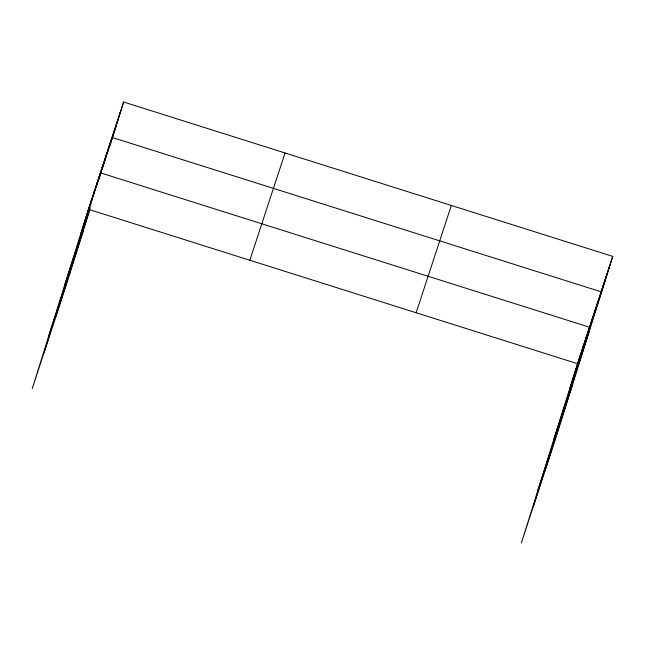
<?xml version="1.0" encoding="UTF-8"?>
<svg xmlns="http://www.w3.org/2000/svg" width="645" height="645" viewBox="0 0 645 645"><rect width="100%" height="100%" fill="white"/><g stroke="black" fill="none" stroke-linecap="round" stroke-linejoin="round"><path stroke-width="0.48" stroke-dasharray="3.23 2.42" d="M90.163 208.835L91.324 205.134"/><path stroke-width="0.97" d="M612.75 256.404L577.549 363.699L521.362 542.977L556.562 435.689L612.75 256.404L123.638 102.023L88.438 209.311L32.25 388.596L67.451 281.301L89.873 209.762M83.85 224.363L91.429 200.192M86.841 215.245L94.42 191.073M97.411 181.955L90.123 205.199L92.525 197.918L90.453 204.586M44.215 352.114L88.962 209.327M103.305 163.983L96.024 187.227L98.346 180.189M106.207 155.131L98.637 179.302L101.539 170.449M101.829 169.522L109.118 146.278M55.833 316.711L89.591 208.996M98.209 181.503L99.096 178.665M99.395 177.714L100.281 174.868M102.071 169.184L104.143 162.548M107.642 151.817L117.825 119.728M113.447 134.12L120.728 110.876M109.819 146.101L110.714 143.255M111.013 142.311L113.093 135.676M113.681 133.781L115.761 127.146M116.06 126.194L123.638 102.023M572.962 378.744L580.54 354.573M575.961 369.625L583.532 345.454M578.952 360.507L586.523 336.335M533.334 506.502L589.514 327.217L100.402 172.836L92.824 197.007L95.734 188.155M584.846 342.535L592.424 318.364M587.748 333.683L595.327 309.511M590.651 324.838L598.229 300.659M544.952 471.092L604.034 282.962M599.366 298.28L606.945 274.109M602.269 289.428L609.847 265.256M80.859 233.482L89.832 206.126M101.829 169.562L104.151 162.484M107.344 152.752L104.442 161.597L112.02 137.425L601.132 291.814M107.642 151.865L109.964 144.778M110.255 143.899L113.157 135.047M114.318 131.507L115.769 127.081M64.814 284.671L89.566 209.246M48.294 337.408L83.495 230.12M249.841 260.257L285.042 152.97M416.138 312.752L451.339 205.457M569.97 387.871L605.171 280.575M553.934 439.051L589.135 331.764M537.406 491.788L572.607 384.501M88.438 209.311L577.549 363.699"/></g></svg>
